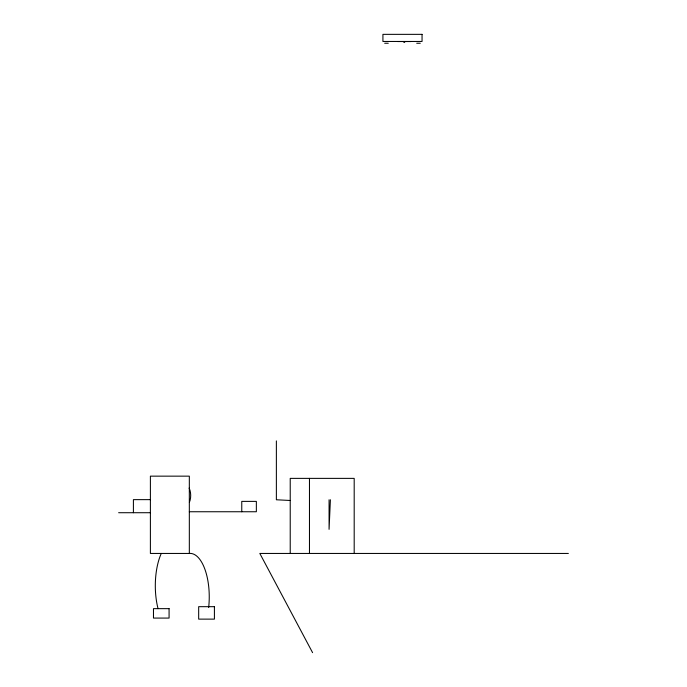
<?xml version="1.0" encoding="UTF-8"?>
<svg xmlns="http://www.w3.org/2000/svg" width="687" height="687" viewBox="0 0 687 687"><rect width="100%" height="100%" fill="white"/><g stroke="black" fill="none" stroke-linecap="round" stroke-linejoin="round"><path stroke-width="1.03" d="M330.395 499.775L329.073 529.351L329.073 499.775M403.819 42.354L404.712 42.354M384.703 43.247L388.258 43.247M416.717 43.247L420.272 43.247M150.384 499.638L133.407 499.638L133.407 512.717M189.329 511.746L256.354 511.746L256.354 501.381L241.764 501.381L241.764 511.746M118.636 512.717L150.384 512.717M189.329 553.447L150.393 553.447L150.393 476.151L189.329 476.151L189.329 553.447A43.444 19.116 -90 0 1 208.668 607.471M568.364 553.447L259.823 553.447L312.585 652.65M290.154 500.479L276.372 499.775L276.372 440.908M410.946 41.538L404.196 41.538M403.724 41.538L397.61 41.538M354.191 553.447L354.191 478.375L290.223 478.375L290.223 553.447M309.468 478.375L309.468 553.447M158.044 608.648A45.273 19.914 -90 0 1 161.273 553.447M189.14 488.096A11.095 6.14 90 0 1 189.389 502.352M422.05 34.35L382.925 34.35L382.925 41.46L422.05 41.46L422.05 34.35M214.413 606.681L198.672 606.681L198.672 619.124L214.413 619.124L214.413 606.681M169.079 608.648L153.476 608.648L153.476 618.077L169.079 618.077L169.079 608.648"/></g></svg>
